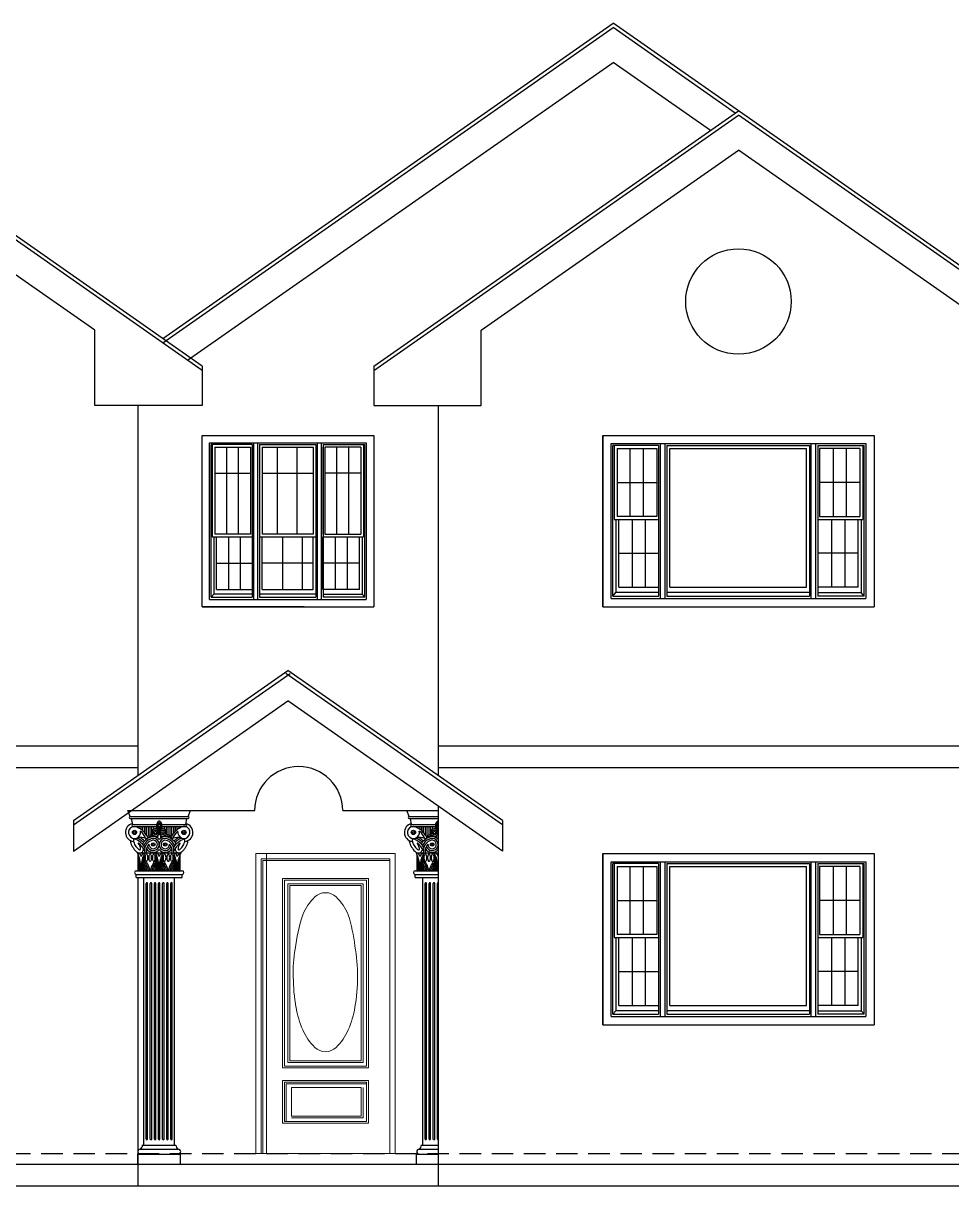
# Model space of a CAD drawing. Header units: inches. Extents: x 8172 to 11619, y -1386 to 1167.
# Drawn here: x 10301.5 to 10561.2, y 89.8 to 415.1 of the extents above; entities that cross this region are included whole.
import ezdxf

# ---------------------------------------------------------------- set-up
doc = ezdxf.new("R2010")
doc.units = ezdxf.units.IN
doc.header["$LTSCALE"] = 48
doc.header["$MEASUREMENT"] = 0
doc.linetypes.add('0', pattern=[0])
doc.linetypes.add('HIDDEN2', pattern=[0.1875, 0.125, -0.0625])
doc.layers.add('A-Door', color=3, linetype='Continuous', lineweight=13)
doc.layers.add('A-Glaz', color=92, linetype='Continuous')
doc.layers.add('SYMBOLS', color=6, linetype='Continuous')

msp = doc.modelspace()

# ---------------------------------------------------------------- linework, layer by layer
for p, q in [((10351.56, 319.14), (10214.54, 415.08)), ((10340.54, 326.86), (10466.54, 415.08)), ((10340.54, 325.64), (10466.54, 413.86)), ((10603.56, 319.14), (10466.54, 415.08)), ((10500.69, 389.95), (10466.54, 413.86)), ((10347.51, 320.75), (10466.54, 404.1)), ((10493.72, 385.06), (10466.54, 404.1)), ((10399.56, 319.14), (10501.56, 390.56)), ((10351.56, 317.92), (10249.56, 389.34)), ((10399.56, 317.92), (10501.56, 389.34)), ((10603.56, 317.92), (10501.56, 389.34)), ((10321.56, 329.16), (10249.56, 379.57)), ((10429.56, 329.16), (10501.56, 379.57)), ((10573.56, 329.16), (10501.56, 379.57)), ((10321.56, 308.15), (10321.56, 329.16)), ((10429.56, 308.15), (10429.56, 329.16)), ((10351.56, 319.14), (10351.56, 308.15)), ((10399.56, 319.14), (10399.56, 308.15)), ((10399.56, 319.14), (10399.56, 308.15)), ((10351.56, 308.15), (10321.56, 308.15)), ((10333.56, 308.15), (10333.56, 204.56)), ((10333.56, 308.15), (10333.56, 204.56)), ((10399.56, 308.15), (10429.56, 308.15)), ((10417.56, 308.15), (10417.56, 204.56)), ((10380.13, 251.75), (10351.56, 251.75)), ((10315.56, 191.95), (10375.56, 233.97)), ((10315.56, 190.73), (10376.14, 233.15)), ((10435.56, 190.73), (10374.99, 233.15)), ((10435.56, 191.95), (10375.56, 233.97)), ((10315.56, 183.41), (10375.56, 225.42)), ((10435.56, 183.41), (10375.56, 225.42)), ((10333.56, 212.75), (10165.56, 212.75)), ((10585.56, 212.75), (10417.56, 212.75)), ((10333.56, 206.75), (10165.56, 206.75)), ((10585.56, 206.75), (10417.56, 206.75)), ((10417.56, 196.01), (10417.56, 89.75)), ((10315.56, 191.95), (10315.56, 183.41)), ((10348.32, 194.75), (10366.26, 194.75)), ((10390.87, 194.75), (10408.8, 194.75)), ((10435.56, 191.95), (10435.56, 183.41)), ((10333.56, 176.06), (10333.56, 89.75)), ((10333.56, 176.06), (10333.56, 89.75)), ((10081.56, 95.75), (10333.56, 95.75)), ((10333.56, 95.75), (10585.56, 95.75)), ((9466.78, 89.75), (10900.4, 89.75))]:
    msp.add_line(p, q)
at = {"color": 8, "linetype": 'HIDDEN2'}
for p, q in [((10153.56, 98.75), (10333.56, 98.75)), ((10333.56, 98.75), (10432.21, 98.75)), ((10405.56, 98.75), (10585.56, 98.75))]:
    msp.add_line(p, q, dxfattribs=at)
msp.add_circle((10501.56, 337.22), 14.75)
msp.add_arc((10378.56, 194.75), 12.31, 0, 180)
at = {"layer": 'A-Door', "linetype": '0'}
for p, q in [((10366.56, 182.75), (10405.56, 182.75)), ((10366.56, 98.75), (10366.56, 182.75)), ((10405.56, 182.75), (10369.56, 182.75)), ((10369.56, 182.75), (10369.56, 98.75)), ((10405.56, 182.75), (10405.56, 98.75)), ((10405.56, 182.75), (10405.56, 98.75)), ((10404.06, 181.25), (10368.06, 181.25)), ((10368.06, 181.25), (10368.06, 98.75)), ((10368.56, 180.75), (10404.06, 180.75)), ((10368.56, 98.75), (10368.56, 180.75)), ((10404.06, 98.75), (10404.06, 181.25)), ((10374.06, 122.75), (10374.06, 175.75)), ((10374.06, 175.75), (10398.06, 175.75)), ((10398.06, 175.75), (10398.06, 122.75)), ((10374.56, 123.25), (10374.56, 175.25)), ((10374.56, 175.25), (10397.56, 175.25)), ((10375.56, 174.25), (10396.56, 174.25)), ((10375.56, 124.25), (10375.56, 174.25)), ((10376.06, 124.75), (10376.06, 173.75)), ((10376.06, 173.75), (10396.06, 173.75)), ((10396.06, 173.75), (10396.06, 124.75)), ((10396.56, 174.25), (10396.56, 124.25)), ((10397.56, 175.25), (10397.56, 123.25)), ((10375.56, 124.25), (10396.56, 124.25)), ((10376.06, 124.75), (10396.06, 124.75)), ((10374.06, 122.75), (10398.06, 122.75)), ((10374.56, 123.25), (10397.56, 123.25)), ((10374.06, 119.25), (10398.06, 119.25)), ((10374.06, 107.25), (10374.06, 119.25)), ((10397.56, 118.75), (10374.56, 118.75)), ((10374.56, 107.75), (10374.56, 118.75)), ((10375.06, 118.25), (10397.56, 118.25)), ((10375.06, 107.75), (10375.06, 118.25)), ((10376.56, 117.25), (10376.56, 109.25)), ((10396.06, 117.25), (10376.56, 117.25)), ((10396.06, 109.25), (10396.06, 117.25)), ((10396.56, 108.75), (10396.56, 117.25)), ((10397.56, 107.75), (10397.56, 118.75)), ((10398.06, 119.25), (10398.06, 107.25)), ((10374.56, 107.75), (10397.56, 107.75)), ((10376.56, 109.25), (10396.06, 109.25)), ((10376.56, 108.75), (10396.56, 108.75)), ((10374.06, 107.25), (10398.06, 107.25)), ((10366.56, 98.75), (10405.56, 98.75)), ((10369.56, 98.75), (10405.56, 98.75))]:
    msp.add_line(p, q, dxfattribs=at)
for centre, radius, start, end in [((10393.72, 159.59), 15.26, 134.024, 156.8014), ((10386.06, 167.52), 4.24, 90, 134.024), ((10386.06, 167.52), 4.24, 45.976, 90), ((10378.4, 159.59), 15.26, 23.1986, 45.976), ((10434.18, 148.5), 57.1, 162.568, 172.483), ((10340.95, 149.99), 53.79, 7.2733, 16.8754), ((10346.18, 148.25), 48.88, 0.0001, 10.0663), ((10412.1, 149.84), 35.07, 169.9337, 182.5857), ((10425.94, 148.25), 48.88, 180, 190.0663), ((10346.18, 148.25), 48.88, 349.9337, 0), ((10406.15, 144.74), 28.77, 190.0663, 203.1986), ((10365.98, 144.74), 28.77, 336.8014, 349.9337), ((10393.72, 139.42), 15.26, 203.1986, 225.976), ((10378.4, 139.42), 15.26, 314.024, 336.8014), ((10386.06, 131.49), 4.24, 225.976, 270), ((10386.06, 131.49), 4.24, 270, 314.024)]:
    msp.add_arc(centre, radius, start, end, dxfattribs=at)
at = {"layer": 'A-Glaz', "linetype": '0'}
for p, q in [((10351.56, 251.75), (10351.56, 299.75)), ((10351.56, 299.75), (10399.56, 299.75)), ((10399.56, 299.75), (10399.56, 251.75)), ((10463.61, 299.75), (10463.61, 251.75)), ((10463.61, 251.75), (10463.61, 299.75)), ((10463.61, 299.75), (10539.51, 299.75)), ((10539.51, 299.75), (10539.51, 251.75)), ((10353.65, 253.84), (10353.65, 297.67)), ((10353.65, 297.67), (10397.48, 297.67)), ((10354.09, 254.43), (10354.09, 297.22)), ((10365.55, 297.22), (10354.09, 297.22)), ((10354.39, 297.22), (10354.39, 271.32)), ((10355.13, 296.48), (10355.13, 272.06)), ((10355.13, 296.48), (10365.1, 296.48)), ((10358.46, 272.06), (10358.46, 296.48)), ((10361.78, 272.06), (10361.78, 296.48)), ((10365.1, 296.48), (10365.1, 272.06)), ((10365.55, 297.22), (10365.55, 254.43)), ((10365.99, 253.84), (10365.99, 297.67)), ((10367.18, 253.84), (10367.18, 297.67)), ((10367.63, 297.22), (10367.63, 254.43)), ((10367.63, 297.22), (10383.35, 297.22)), ((10368.37, 296.48), (10368.37, 272.06)), ((10368.37, 296.48), (10382.6, 296.48)), ((10372.64, 272.06), (10372.64, 296.48)), ((10378.15, 272.06), (10378.15, 296.48)), ((10382.6, 296.48), (10382.6, 272.06)), ((10383.35, 297.22), (10383.35, 254.43)), ((10383.79, 253.84), (10383.79, 297.67)), ((10384.98, 253.84), (10384.98, 297.67)), ((10385.04, 272.06), (10385.04, 296.48)), ((10385.43, 297.22), (10385.43, 254.43)), ((10385.43, 297.22), (10397.03, 297.22)), ((10385.87, 296.48), (10385.87, 272.06)), ((10395.99, 296.48), (10385.87, 296.48)), ((10389.25, 272.06), (10389.25, 296.48)), ((10392.62, 272.06), (10392.62, 296.48)), ((10395.99, 296.48), (10395.99, 272.06)), ((10396.74, 297.22), (10396.74, 271.32)), ((10397.03, 254.43), (10397.03, 297.22)), ((10397.48, 297.67), (10397.48, 253.84)), ((10465.94, 254.08), (10465.94, 297.43)), ((10465.94, 297.43), (10537.19, 297.43)), ((10466.43, 254.74), (10466.43, 296.93)), ((10479.22, 296.93), (10466.43, 296.93)), ((10466.77, 296.93), (10466.77, 276.25)), ((10467.6, 296.1), (10467.6, 277.08)), ((10467.6, 296.1), (10478.72, 296.1)), ((10471.31, 277.08), (10471.31, 296.1)), ((10475.02, 277.08), (10475.02, 296.1)), ((10478.72, 296.1), (10478.72, 277.08)), ((10479.22, 296.93), (10479.22, 254.74)), ((10479.72, 254.08), (10479.72, 297.43)), ((10481.05, 254.08), (10481.05, 297.43)), ((10481.55, 296.93), (10481.55, 254.74)), ((10481.55, 296.93), (10521.41, 296.93)), ((10482.38, 257.23), (10482.38, 296.1)), ((10482.38, 296.1), (10520.58, 296.1)), ((10520.58, 257.23), (10520.58, 296.1)), ((10521.41, 296.93), (10521.41, 254.74)), ((10521.91, 254.08), (10521.91, 297.43)), ((10523.24, 254.08), (10523.24, 297.43)), ((10523.74, 296.93), (10523.74, 254.74)), ((10523.74, 296.93), (10536.69, 296.93)), ((10524.23, 296.1), (10524.23, 277.08)), ((10535.53, 296.1), (10524.23, 296.1)), ((10528.11, 277.08), (10528.11, 296.1)), ((10531.82, 277.08), (10531.82, 296.1)), ((10535.53, 296.1), (10535.53, 277.08)), ((10536.36, 296.93), (10536.36, 276.25)), ((10536.69, 254.74), (10536.69, 296.93)), ((10537.19, 297.43), (10537.19, 254.08)), ((10355.13, 289.15), (10365.1, 289.15)), ((10368.37, 289.15), (10382.6, 289.15)), ((10395.99, 289.15), (10385.87, 289.15)), ((10467.6, 286.59), (10478.72, 286.59)), ((10535.53, 286.59), (10524.23, 286.59)), ((10478.72, 277.08), (10467.6, 277.08)), ((10524.23, 277.08), (10535.53, 277.08)), ((10466.77, 276.25), (10479.22, 276.25)), ((10467.26, 276.25), (10467.26, 255.74)), ((10468.1, 257.23), (10468.1, 276.25)), ((10471.8, 276.25), (10471.8, 257.23)), ((10475.51, 276.25), (10475.51, 257.23)), ((10523.74, 276.25), (10536.36, 276.25)), ((10527.61, 276.25), (10527.61, 257.23)), ((10531.32, 276.25), (10531.32, 257.23)), ((10535.03, 257.23), (10535.03, 276.25)), ((10535.86, 276.25), (10535.86, 255.74)), ((10354.39, 271.32), (10365.55, 271.32)), ((10354.84, 271.32), (10354.84, 255.32)), ((10365.1, 272.06), (10355.13, 272.06)), ((10355.58, 256.66), (10355.58, 271.32)), ((10358.9, 271.32), (10358.9, 256.66)), ((10362.22, 271.32), (10362.22, 256.66)), ((10367.63, 271.32), (10383.35, 271.32)), ((10382.6, 272.06), (10368.37, 272.06)), ((10368.37, 256.66), (10368.37, 271.32)), ((10374.03, 271.32), (10374.03, 256.66)), ((10379.53, 271.32), (10379.53, 256.66)), ((10382.6, 256.66), (10382.6, 271.32)), ((10385.04, 271.32), (10385.04, 256.66)), ((10385.43, 271.32), (10396.74, 271.32)), ((10385.87, 272.06), (10395.99, 272.06)), ((10388.8, 271.32), (10388.8, 256.66)), ((10392.17, 271.32), (10392.17, 256.66)), ((10395.55, 256.66), (10395.55, 271.32)), ((10396.29, 271.32), (10396.29, 255.32)), ((10355.58, 263.99), (10365.55, 263.99)), ((10368.37, 264.07), (10382.6, 264.07)), ((10395.55, 263.99), (10385.43, 263.99)), ((10468.1, 266.74), (10479.22, 266.74)), ((10535.03, 266.74), (10523.74, 266.74)), ((10468.1, 257.23), (10479.22, 257.23)), ((10482.38, 257.23), (10520.58, 257.23)), ((10535.03, 257.23), (10523.74, 257.23)), ((10353.65, 253.84), (10397.48, 253.84)), ((10354.09, 254.43), (10354.84, 255.32)), ((10354.09, 254.43), (10365.55, 254.43)), ((10365.55, 255.32), (10354.84, 255.32)), ((10355.58, 256.66), (10365.55, 256.66)), ((10383.35, 255.32), (10367.63, 255.32)), ((10367.63, 254.43), (10383.35, 254.43)), ((10368.37, 256.66), (10382.6, 256.66)), ((10395.55, 256.66), (10385.43, 256.66)), ((10385.43, 255.32), (10396.29, 255.32)), ((10397.03, 254.43), (10385.43, 254.43)), ((10397.03, 254.43), (10396.29, 255.32)), ((10465.94, 254.08), (10537.19, 254.08)), ((10466.43, 254.74), (10467.26, 255.74)), ((10466.43, 254.74), (10479.22, 254.74)), ((10479.22, 255.74), (10467.26, 255.74)), ((10521.41, 255.74), (10481.55, 255.74)), ((10481.55, 254.74), (10521.41, 254.74)), ((10523.74, 255.74), (10535.86, 255.74)), ((10536.69, 254.74), (10523.74, 254.74)), ((10536.69, 254.74), (10535.86, 255.74)), ((10351.56, 251.75), (10399.56, 251.75)), ((10463.61, 251.75), (10539.51, 251.75)), ((10463.61, 182.75), (10463.61, 134.75)), ((10463.61, 134.75), (10463.61, 182.75)), ((10463.61, 182.75), (10539.51, 182.75)), ((10539.51, 182.75), (10539.51, 134.75)), ((10465.94, 137.08), (10465.94, 180.43)), ((10465.94, 180.43), (10537.19, 180.43)), ((10466.43, 137.74), (10466.43, 179.93)), ((10479.22, 179.93), (10466.43, 179.93)), ((10466.77, 179.93), (10466.77, 159.25)), ((10467.6, 179.1), (10467.6, 160.08)), ((10467.6, 179.1), (10478.72, 179.1)), ((10471.31, 160.08), (10471.31, 179.1)), ((10475.02, 160.08), (10475.02, 179.1)), ((10478.72, 179.1), (10478.72, 160.08)), ((10479.22, 179.93), (10479.22, 137.74)), ((10479.72, 137.08), (10479.72, 180.43)), ((10481.05, 137.08), (10481.05, 180.43)), ((10481.55, 179.93), (10481.55, 137.74)), ((10481.55, 179.93), (10521.41, 179.93)), ((10482.38, 140.23), (10482.38, 179.1)), ((10482.38, 179.1), (10520.58, 179.1)), ((10520.58, 140.23), (10520.58, 179.1)), ((10521.41, 179.93), (10521.41, 137.74)), ((10521.91, 137.08), (10521.91, 180.43)), ((10523.24, 137.08), (10523.24, 180.43)), ((10523.74, 179.93), (10523.74, 137.74)), ((10523.74, 179.93), (10536.69, 179.93)), ((10524.23, 179.1), (10524.23, 160.08)), ((10535.53, 179.1), (10524.23, 179.1)), ((10528.11, 160.08), (10528.11, 179.1)), ((10531.82, 160.08), (10531.82, 179.1)), ((10535.53, 179.1), (10535.53, 160.08)), ((10536.36, 179.93), (10536.36, 159.25)), ((10536.69, 137.74), (10536.69, 179.93)), ((10537.19, 180.43), (10537.19, 137.08)), ((10467.6, 169.59), (10478.72, 169.59)), ((10535.53, 169.59), (10524.23, 169.59)), ((10478.72, 160.08), (10467.6, 160.08)), ((10524.23, 160.08), (10535.53, 160.08)), ((10466.77, 159.25), (10479.22, 159.25)), ((10467.26, 159.25), (10467.26, 138.74)), ((10468.1, 140.23), (10468.1, 159.25)), ((10471.8, 159.25), (10471.8, 140.23)), ((10475.51, 159.25), (10475.51, 140.23)), ((10523.74, 159.25), (10536.36, 159.25)), ((10527.61, 159.25), (10527.61, 140.23)), ((10531.32, 159.25), (10531.32, 140.23)), ((10535.03, 140.23), (10535.03, 159.25)), ((10535.86, 159.25), (10535.86, 138.74)), ((10468.1, 149.74), (10479.22, 149.74)), ((10535.03, 149.74), (10523.74, 149.74)), ((10468.1, 140.23), (10479.22, 140.23)), ((10482.38, 140.23), (10520.58, 140.23)), ((10535.03, 140.23), (10523.74, 140.23)), ((10465.94, 137.08), (10537.19, 137.08)), ((10466.43, 137.74), (10467.26, 138.74)), ((10466.43, 137.74), (10479.22, 137.74)), ((10479.22, 138.74), (10467.26, 138.74)), ((10521.41, 138.74), (10481.55, 138.74)), ((10481.55, 137.74), (10521.41, 137.74)), ((10523.74, 138.74), (10535.86, 138.74)), ((10536.69, 137.74), (10523.74, 137.74)), ((10536.69, 137.74), (10535.86, 138.74)), ((10463.61, 134.75), (10539.51, 134.75))]:
    msp.add_line(p, q, dxfattribs=at)
at = {"layer": 'SYMBOLS'}
for p, q in [((10330.8, 194.77), (10348.33, 194.77)), ((10331.47, 193.08), (10330.8, 194.77)), ((10330.8, 194.75), (10348.32, 194.75)), ((10331.47, 193.08), (10347.65, 193.08)), ((10331.47, 192.54), (10347.65, 192.54)), ((10332.15, 190.86), (10331.81, 192.54)), ((10346.98, 190.86), (10347.32, 192.54)), ((10347.65, 193.08), (10348.33, 194.77)), ((10408.8, 194.77), (10417.56, 194.77)), ((10409.47, 193.08), (10408.8, 194.77)), ((10408.8, 194.75), (10417.56, 194.75)), ((10409.47, 193.08), (10417.56, 193.08)), ((10409.47, 192.54), (10417.56, 192.54)), ((10410.15, 190.86), (10409.81, 192.54)), ((10332.15, 190.86), (10338.83, 190.86)), ((10332.15, 190.32), (10338.74, 190.32)), ((10333.49, 190.09), (10333.49, 190.32)), ((10334, 189.79), (10334, 190.32)), ((10334.51, 189.47), (10334.51, 190.32)), ((10335.01, 189.05), (10335.01, 190.32)), ((10335.52, 188.5), (10335.52, 190.32)), ((10336.02, 187.73), (10336.02, 190.32)), ((10336.53, 187.73), (10336.53, 190.32)), ((10337.03, 187.9), (10337.03, 190.32)), ((10337.54, 187.99), (10337.54, 190.32)), ((10338.05, 189.51), (10338.05, 190.32)), ((10339.27, 190.38), (10338.72, 190.07)), ((10338.72, 189.88), (10340.4, 189.88)), ((10339.24, 190.46), (10338.74, 190.33)), ((10339.24, 190.64), (10338.81, 190.75)), ((10339.27, 190.72), (10338.86, 190.95)), ((10339.32, 190.31), (10338.89, 189.88)), ((10339.32, 190.79), (10338.94, 191.17)), ((10339.39, 190.84), (10339.06, 191.42)), ((10339.4, 190.26), (10339.18, 189.88)), ((10339.48, 190.88), (10339.27, 191.67)), ((10339.48, 190.23), (10339.38, 189.88)), ((10339.65, 190.88), (10339.86, 191.67)), ((10339.65, 190.23), (10339.74, 189.88)), ((10339.73, 190.84), (10340.06, 191.42)), ((10339.73, 190.26), (10339.94, 189.88)), ((10339.8, 190.79), (10340.18, 191.18)), ((10339.8, 190.32), (10340.24, 189.88)), ((10339.86, 190.72), (10340.26, 190.95)), ((10339.86, 190.39), (10340.4, 190.08)), ((10339.89, 190.64), (10340.32, 190.76)), ((10339.89, 190.46), (10340.38, 190.33)), ((10340.29, 190.86), (10346.98, 190.86)), ((10340.38, 190.32), (10346.98, 190.32)), ((10341.08, 189.51), (10341.08, 190.32)), ((10341.58, 188.01), (10341.58, 190.32)), ((10342.09, 187.92), (10342.09, 190.32)), ((10342.6, 187.75), (10342.6, 190.32)), ((10343.1, 187.67), (10343.1, 190.32)), ((10343.61, 188.42), (10343.61, 190.32)), ((10344.11, 188.97), (10344.11, 190.32)), ((10344.62, 189.4), (10344.62, 190.32)), ((10345.12, 189.74), (10345.12, 190.32)), ((10345.63, 190.09), (10345.63, 190.32)), ((10410.15, 190.86), (10416.83, 190.86)), ((10410.15, 190.32), (10416.74, 190.32)), ((10411.49, 190.09), (10411.49, 190.32)), ((10412, 189.79), (10412, 190.32)), ((10412.51, 189.47), (10412.51, 190.32)), ((10413.01, 189.05), (10413.01, 190.32)), ((10413.52, 188.5), (10413.52, 190.32)), ((10414.02, 187.73), (10414.02, 190.32)), ((10414.53, 187.73), (10414.53, 190.32)), ((10415.03, 187.9), (10415.03, 190.32)), ((10415.54, 187.99), (10415.54, 190.32)), ((10416.05, 189.51), (10416.05, 190.32)), ((10417.27, 190.38), (10416.72, 190.07)), ((10416.72, 189.88), (10417.56, 189.88)), ((10417.24, 190.46), (10416.74, 190.33)), ((10417.24, 190.64), (10416.81, 190.75)), ((10417.27, 190.72), (10416.86, 190.95)), ((10417.32, 190.31), (10416.89, 189.88)), ((10417.32, 190.79), (10416.94, 191.17)), ((10417.39, 190.84), (10417.06, 191.42)), ((10417.4, 190.26), (10417.18, 189.88)), ((10417.48, 190.88), (10417.27, 191.67)), ((10417.48, 190.23), (10417.38, 189.88)), ((10335.82, 186.95), (10336.36, 186.95)), ((10342.76, 186.95), (10343.31, 186.95)), ((10413.82, 186.95), (10414.36, 186.95)), ((10333.49, 182.9), (10339.56, 182.9)), ((10333.66, 177.91), (10333.66, 182.49)), ((10335.35, 177.91), (10335.35, 182.55)), ((10338.72, 177.91), (10338.72, 182.49)), ((10339.56, 182.9), (10345.63, 182.9)), ((10340.4, 177.91), (10340.4, 182.55)), ((10343.78, 177.91), (10343.78, 182.49)), ((10345.46, 177.91), (10345.46, 182.55)), ((10411.49, 182.9), (10417.56, 182.9)), ((10411.66, 177.91), (10411.66, 182.49)), ((10413.35, 177.91), (10413.35, 182.55)), ((10416.72, 177.91), (10416.72, 182.49)), ((10333.83, 177.91), (10333.83, 182.02)), ((10334, 177.91), (10334, 181.49)), ((10334.17, 177.91), (10334.17, 180.86)), ((10334.34, 177.91), (10334.34, 180.02)), ((10334.67, 177.91), (10334.67, 180.43)), ((10334.84, 177.91), (10334.84, 181.14)), ((10335.01, 177.91), (10335.01, 181.69)), ((10335.18, 177.91), (10335.18, 182.15)), ((10338.89, 177.91), (10338.89, 182.02)), ((10339.06, 177.91), (10339.06, 181.49)), ((10339.23, 177.91), (10339.23, 180.86)), ((10339.39, 177.91), (10339.39, 180.02)), ((10339.73, 177.91), (10339.73, 180.43)), ((10339.9, 177.91), (10339.9, 181.14)), ((10340.07, 177.91), (10340.07, 181.69)), ((10340.24, 177.91), (10340.24, 182.15)), ((10343.94, 177.91), (10343.94, 182.02)), ((10344.11, 177.91), (10344.11, 181.49)), ((10344.28, 177.91), (10344.28, 180.86)), ((10344.45, 177.91), (10344.45, 180.02)), ((10344.79, 177.91), (10344.79, 180.43)), ((10344.96, 177.91), (10344.96, 181.14)), ((10345.12, 177.91), (10345.12, 181.69)), ((10345.29, 177.91), (10345.29, 182.15)), ((10411.83, 177.91), (10411.83, 182.02)), ((10412, 177.91), (10412, 181.49)), ((10412.17, 177.91), (10412.17, 180.86)), ((10412.34, 177.91), (10412.34, 180.02)), ((10412.67, 177.91), (10412.67, 180.43)), ((10412.84, 177.91), (10412.84, 181.14)), ((10413.01, 177.91), (10413.01, 181.69)), ((10413.18, 177.91), (10413.18, 182.15)), ((10416.89, 177.91), (10416.89, 182.02)), ((10417.06, 177.91), (10417.06, 181.49)), ((10417.23, 177.91), (10417.23, 180.86)), ((10417.39, 177.91), (10417.39, 180.02)), ((10333.16, 177.91), (10345.97, 177.91)), ((10333.16, 176.9), (10345.97, 176.9)), ((10333.16, 176.06), (10333.16, 176.9)), ((10333.16, 176.06), (10345.97, 176.06)), ((10335.28, 101.15), (10335.28, 176.06)), ((10343.84, 101.15), (10343.84, 176.06)), ((10345.97, 176.06), (10345.97, 176.9)), ((10411.16, 177.91), (10417.56, 177.91)), ((10411.16, 176.9), (10417.56, 176.9)), ((10411.16, 176.06), (10411.16, 176.9)), ((10411.16, 176.06), (10417.56, 176.06)), ((10413.28, 101.15), (10413.28, 176.06)), ((10335.92, 102.83), (10335.92, 174.37)), ((10336.33, 102.83), (10336.33, 174.37)), ((10337.07, 102.83), (10337.07, 174.37)), ((10337.47, 102.83), (10337.47, 174.37)), ((10338.21, 102.83), (10338.21, 174.37)), ((10338.62, 102.83), (10338.62, 174.37)), ((10339.36, 102.83), (10339.36, 174.37)), ((10339.76, 102.83), (10339.76, 174.37)), ((10340.51, 102.83), (10340.51, 174.37)), ((10340.91, 102.83), (10340.91, 174.37)), ((10341.65, 102.83), (10341.65, 174.37)), ((10342.06, 102.83), (10342.06, 174.37)), ((10342.8, 102.83), (10342.8, 174.37)), ((10343.2, 102.83), (10343.2, 174.37)), ((10413.92, 102.83), (10413.92, 174.37)), ((10414.33, 102.83), (10414.33, 174.37)), ((10415.07, 102.83), (10415.07, 174.37)), ((10415.47, 102.83), (10415.47, 174.37)), ((10416.21, 102.83), (10416.21, 174.37)), ((10416.62, 102.83), (10416.62, 174.37)), ((10417.36, 102.83), (10417.36, 174.37)), ((10334.91, 101.15), (10334.91, 101.2)), ((10334.91, 101.15), (10344.21, 101.15)), ((10412.91, 101.15), (10412.91, 101.2)), ((10412.91, 101.15), (10417.56, 101.15)), ((10333.56, 98.62), (10345.56, 98.62)), ((10333.56, 95.75), (10333.56, 98.62)), ((10334.24, 99.97), (10344.89, 99.97)), ((10345.56, 95.75), (10345.56, 98.62)), ((10411.56, 98.62), (10417.56, 98.62)), ((10411.56, 95.75), (10411.56, 98.62)), ((10412.24, 99.97), (10417.56, 99.97)), ((10333.56, 95.75), (10345.56, 95.75)), ((10411.56, 95.75), (10423.56, 95.75))]:
    msp.add_line(p, q, dxfattribs=at)
for points in [[(10340.4, 189.88, 0.044934), (10340.33, 190.66, 0.058445), (10340.16, 191.24, 0.100481), (10339.84, 191.69, 0.191565), (10339.56, 191.8, 0.191565), (10339.29, 191.69, 0.100481), (10338.97, 191.24, 0.058445), (10338.79, 190.66, 0.044934), (10338.72, 189.88, 0.044934)], [(10339.93, 189.41, 0.057994), (10339.56, 189.45, 0.057994), (10339.2, 189.41, 0.099038)], [(10339.68, 189.11, 0.023937), (10339.56, 189.11, 0.023937), (10339.44, 189.11, 0.099038)], [(10339.57, 188.78, 0.002861), (10339.56, 188.78, 0.002861), (10339.55, 188.78, 0.099038)], [(10417.56, 191.8, 0.191565), (10417.29, 191.69, 0.100481), (10416.97, 191.24, 0.058445), (10416.79, 190.66, 0.044934), (10416.72, 189.88)], [(10417.56, 189.45, 0.057994), (10417.2, 189.41)], [(10417.68, 189.11, 0.023937), (10417.56, 189.11, 0.023937), (10417.44, 189.11, 0.099038)], [(10417.57, 188.78, 0.002861), (10417.56, 188.78, 0.002861), (10417.55, 188.78, 0.099038)], [(10331.49, 186.39, 0.050627), (10331.55, 185.93, 0.04303), (10331.76, 185.29, 0.031759), (10332.14, 184.55, 0.031759), (10332.6, 183.87, 0.04303), (10333.06, 183.37, 0.085396), (10333.71, 182.96, 0.237053), (10334.65, 183.02, 0.237053), (10335.16, 183.81, 0.028544), (10335.17, 184.07, 0.04303)], [(10332.65, 186.76, 0.005911), (10332.62, 186.78, 0.237053), (10332.44, 186.76, 0.237053), (10332.34, 186.61, 0.085396), (10332.37, 186.13, 0.04303), (10332.54, 185.62, 0.031759), (10332.86, 184.98, 0.031759), (10333.27, 184.39, 0.04303), (10333.63, 184, 0.085396), (10334.04, 183.74, 0.237053), (10334.22, 183.75, 0.237053), (10334.32, 183.9, 0.085396), (10334.29, 184.39, 0.04303), (10334.12, 184.89, 0.031759), (10333.79, 185.53, 0.031759)], [(10333.79, 185.53, 0.005865), (10333.72, 185.65, 0.04303)], [(10337.78, 187.67, 0.004464), (10337.77, 187.62, 0.010398), (10337.74, 187.45, 0.043135)], [(10338.12, 187.67, 0.01039), (10338.1, 187.56, 0.007903), (10338.08, 187.44, 0.043135)], [(10338.46, 187.63, 0.013024), (10338.43, 187.51, 0.008637), (10338.42, 187.39, 0.043135)], [(10338.81, 187.66, 0.026642), (10338.77, 187.45, 0.013708), (10338.74, 187.27, 0.043135)], [(10340.06, 187.1, 0.025329), (10340.03, 187.39, 0.056458), (10339.92, 187.75, 0.099038), (10339.73, 188.04, 0.196967), (10339.56, 188.1, 0.196967), (10339.4, 188.04, 0.099038), (10339.2, 187.75, 0.056458), (10339.1, 187.39, 0.025329), (10339.06, 187.1, 0.043135)], [(10339.58, 188.44, 0.008103), (10339.56, 188.44, 0.008103), (10339.54, 188.44, 0.099038)], [(10340.38, 187.27, 0.013708), (10340.36, 187.45, 0.026642), (10340.31, 187.66, 0.099038)], [(10340.71, 187.39, 0.008637), (10340.69, 187.51, 0.013024), (10340.67, 187.63, 0.099038)], [(10341.04, 187.44, 0.007903), (10341.02, 187.56, 0.011126), (10341, 187.68, 0.099038)], [(10341.38, 187.45, 0.010398), (10341.35, 187.62, 0.005495), (10341.34, 187.69, 0.099038)], [(10344, 184.12, 0.031749), (10344.02, 183.84, 0.232303), (10344.53, 183.07, 0.232303), (10345.46, 183.01, 0.087239), (10346.1, 183.41, 0.04451), (10346.55, 183.9, 0.032957), (10346.99, 184.57, 0.032957), (10347.35, 185.29, 0.04451), (10347.55, 185.92, 0.051442), (10347.6, 186.37, 0.232303)], [(10345.33, 185.53, 0.032957), (10345.02, 184.91, 0.04451), (10344.87, 184.42, 0.087239), (10344.85, 183.95, 0.232303), (10344.95, 183.8, 0.232303), (10345.14, 183.79, 0.087239), (10345.53, 184.04, 0.04451), (10345.88, 184.42, 0.032957), (10346.27, 184.99, 0.032957), (10346.57, 185.61, 0.04451), (10346.73, 186.1, 0.087239), (10346.74, 186.57, 0.232303), (10346.64, 186.72, 0.232303), (10346.46, 186.73, 0.087239)], [(10345.37, 185.6, 0.003583), (10345.33, 185.53, 0.032957)], [(10409.49, 186.39, 0.050627), (10409.55, 185.93, 0.04303), (10409.76, 185.29, 0.031759), (10410.14, 184.55, 0.031759), (10410.6, 183.87, 0.04303), (10411.06, 183.37, 0.085396), (10411.71, 182.96, 0.237053), (10412.65, 183.02, 0.237053), (10413.16, 183.81, 0.028544), (10413.17, 184.07, 0.04303)], [(10410.65, 186.76, 0.005911), (10410.62, 186.78, 0.237053), (10410.44, 186.76, 0.237053), (10410.34, 186.61, 0.085396), (10410.37, 186.13, 0.04303), (10410.54, 185.62, 0.031759), (10410.86, 184.98, 0.031759), (10411.27, 184.39, 0.04303), (10411.63, 184, 0.085396), (10412.04, 183.74, 0.237053), (10412.22, 183.75, 0.237053), (10412.32, 183.9, 0.085396), (10412.29, 184.39, 0.04303), (10412.12, 184.89, 0.031759), (10411.79, 185.53, 0.031759)], [(10411.79, 185.53, 0.005865), (10411.72, 185.65, 0.04303)], [(10415.78, 187.67, 0.004464), (10415.77, 187.62, 0.010398), (10415.74, 187.45, 0.043135)], [(10416.12, 187.67, 0.01039), (10416.1, 187.56, 0.007903), (10416.08, 187.44, 0.043135)], [(10416.46, 187.63, 0.013024), (10416.43, 187.51, 0.008637), (10416.42, 187.39, 0.043135)], [(10416.81, 187.66, 0.026642), (10416.77, 187.45, 0.013708), (10416.74, 187.27, 0.043135)], [(10417.56, 188.1, 0.196967), (10417.4, 188.04, 0.099038), (10417.2, 187.75, 0.056458), (10417.1, 187.39, 0.025329), (10417.06, 187.1)], [(10417.58, 188.44, 0.008103), (10417.56, 188.44, 0.008103), (10417.54, 188.44, 0.099038)], [(10339.05, 185.18, 0.001502), (10339.06, 185.18, 0.149566)], [(10340.07, 185.18, 0.001502), (10340.07, 185.18, 0.099038)], [(10417.05, 185.18, 0.001502), (10417.06, 185.18, 0.149566)], [(10418.07, 185.18, 0.001502), (10418.07, 185.18, 0.099038)]]:
    msp.add_lwpolyline(points, format="xyb", dxfattribs=at)
for points in [[(10335.59, 181.55, 0.041149), (10335.63, 181.14, 0.05422), (10335.71, 180.84, 0.097238), (10335.87, 180.6, 0.203203), (10336, 180.54, 0.203203), (10336.13, 180.6, 0.097238), (10336.28, 180.84, 0.05422), (10336.37, 181.14, 0.041149), (10336.4, 181.55, 0.041149), (10336.37, 181.97, 0.05422), (10336.28, 182.27, 0.097238), (10336.13, 182.51, 0.203203), (10336, 182.56, 0.203203), (10335.87, 182.51, 0.097238), (10335.71, 182.27, 0.05422), (10335.63, 181.97, 0.041149)], [(10336.63, 181.55, 0.041149), (10336.66, 181.14, 0.05422), (10336.75, 180.84, 0.097238), (10336.9, 180.6, 0.203203), (10337.03, 180.54, 0.203203), (10337.16, 180.6, 0.097238), (10337.32, 180.84, 0.05422), (10337.4, 181.14, 0.041149), (10337.44, 181.55, 0.041149), (10337.4, 181.97, 0.05422), (10337.32, 182.27, 0.097238), (10337.16, 182.51, 0.203203), (10337.03, 182.56, 0.203203), (10336.9, 182.51, 0.097238), (10336.75, 182.27, 0.05422), (10336.66, 181.97, 0.041149)], [(10337.64, 181.55, 0.041149), (10337.67, 181.14, 0.05422), (10337.76, 180.84, 0.097238), (10337.91, 180.6, 0.203203), (10338.05, 180.54, 0.203203), (10338.18, 180.6, 0.097238), (10338.33, 180.84, 0.05422), (10338.42, 181.14, 0.041149), (10338.45, 181.55, 0.041149), (10338.42, 181.97, 0.05422), (10338.33, 182.27, 0.097238), (10338.18, 182.51, 0.203203), (10338.05, 182.56, 0.203203), (10337.91, 182.51, 0.097238), (10337.76, 182.27, 0.05422), (10337.67, 181.97, 0.041149)], [(10340.65, 181.55, 0.041149), (10340.68, 181.14, 0.05422), (10340.76, 180.84, 0.097238), (10340.92, 180.6, 0.203203), (10341.05, 180.54, 0.203203), (10341.18, 180.6, 0.097238), (10341.34, 180.84, 0.05422), (10341.42, 181.14, 0.041149), (10341.46, 181.55, 0.041149), (10341.42, 181.97, 0.05422), (10341.34, 182.27, 0.097238), (10341.18, 182.51, 0.203203), (10341.05, 182.56, 0.203203), (10340.92, 182.51, 0.097238), (10340.76, 182.27, 0.05422), (10340.68, 181.97, 0.041149)], [(10341.69, 181.55, 0.041149), (10341.72, 181.14, 0.05422), (10341.8, 180.84, 0.097238), (10341.96, 180.6, 0.203203), (10342.09, 180.54, 0.203203), (10342.22, 180.6, 0.097238), (10342.38, 180.84, 0.05422), (10342.46, 181.14, 0.041149), (10342.49, 181.55, 0.041149), (10342.46, 181.97, 0.05422), (10342.38, 182.27, 0.097238), (10342.22, 182.51, 0.203203), (10342.09, 182.56, 0.203203), (10341.96, 182.51, 0.097238), (10341.8, 182.27, 0.05422), (10341.72, 181.97, 0.041149)], [(10342.69, 181.55, 0.041149), (10342.73, 181.14, 0.05422), (10342.81, 180.84, 0.097238), (10342.97, 180.6, 0.203203), (10343.1, 180.54, 0.203203), (10343.23, 180.6, 0.097238), (10343.38, 180.84, 0.05422), (10343.47, 181.14, 0.041149), (10343.5, 181.55, 0.041149), (10343.47, 181.97, 0.05422), (10343.38, 182.27, 0.097238), (10343.23, 182.51, 0.203203), (10343.1, 182.56, 0.203203), (10342.97, 182.51, 0.097238), (10342.81, 182.27, 0.05422), (10342.73, 181.97, 0.041149)], [(10413.59, 181.55, 0.041149), (10413.63, 181.14, 0.05422), (10413.71, 180.84, 0.097238), (10413.87, 180.6, 0.203203), (10414, 180.54, 0.203203), (10414.13, 180.6, 0.097238), (10414.28, 180.84, 0.05422), (10414.37, 181.14, 0.041149), (10414.4, 181.55, 0.041149), (10414.37, 181.97, 0.05422), (10414.28, 182.27, 0.097238), (10414.13, 182.51, 0.203203), (10414, 182.56, 0.203203), (10413.87, 182.51, 0.097238), (10413.71, 182.27, 0.05422), (10413.63, 181.97, 0.041149)], [(10414.63, 181.55, 0.041149), (10414.66, 181.14, 0.05422), (10414.75, 180.84, 0.097238), (10414.9, 180.6, 0.203203), (10415.03, 180.54, 0.203203), (10415.16, 180.6, 0.097238), (10415.32, 180.84, 0.05422), (10415.4, 181.14, 0.041149), (10415.44, 181.55, 0.041149), (10415.4, 181.97, 0.05422), (10415.32, 182.27, 0.097238), (10415.16, 182.51, 0.203203), (10415.03, 182.56, 0.203203), (10414.9, 182.51, 0.097238), (10414.75, 182.27, 0.05422), (10414.66, 181.97, 0.041149)], [(10415.64, 181.55, 0.041149), (10415.67, 181.14, 0.05422), (10415.76, 180.84, 0.097238), (10415.91, 180.6, 0.203203), (10416.05, 180.54, 0.203203), (10416.18, 180.6, 0.097238), (10416.33, 180.84, 0.05422), (10416.42, 181.14, 0.041149), (10416.45, 181.55, 0.041149), (10416.42, 181.97, 0.05422), (10416.33, 182.27, 0.097238), (10416.18, 182.51, 0.203203), (10416.05, 182.56, 0.203203), (10415.91, 182.51, 0.097238), (10415.76, 182.27, 0.05422), (10415.67, 181.97, 0.041149)]]:
    msp.add_lwpolyline(points, format="xyb", close=True, dxfattribs=at)
for centre, radius in [((10332.65, 188.63), 0.59), ((10332.65, 188.6), 0.253), ((10338.55, 188.63), 0.674), ((10338.55, 188.6), 0.341), ((10339.56, 190.55), 0.337), ((10340.57, 188.63), 0.674), ((10340.57, 188.6), 0.313), ((10346.47, 188.63), 0.59), ((10346.47, 188.6), 0.253), ((10410.65, 188.63), 0.59), ((10410.65, 188.6), 0.253), ((10416.55, 188.63), 0.674), ((10416.55, 188.6), 0.341), ((10337.88, 185.26), 0.506), ((10337.88, 185.26), 0.253), ((10341.25, 185.26), 0.506), ((10341.25, 185.26), 0.253), ((10415.88, 185.26), 0.506), ((10415.88, 185.26), 0.253)]:
    msp.add_circle(centre, radius, dxfattribs=at)
for centre, radius, start, end in [((10331.47, 192.81), 0.27, 90, 270), ((10347.65, 192.81), 0.27, 270, 90), ((10409.47, 192.81), 0.27, 90, 270), ((10332.65, 188.63), 2.53, 102.6585, 263.6745), ((10332.65, 188.63), 1.69, 51.0895, 12.3454), ((10332.15, 190.59), 0.27, 90, 270), ((10331.47, 185.3), 5.16, 25.7052, 64.2956), ((10331.47, 185.3), 4.65, 20.7756, 52.6093), ((10338.55, 188.63), 1.01, 253.7221, 217.95), ((10340.57, 188.63), 1.01, 322.8977, 287.951), ((10347.97, 184.95), 5.58, 118.6287, 158.9789), ((10347.97, 184.95), 5.07, 128.5337, 156.766), ((10346.47, 188.63), 1.69, 170.4238, 134.1971), ((10346.47, 188.63), 2.53, 275.8109, 77.3415), ((10346.98, 190.59), 0.27, 270, 90), ((10410.65, 188.63), 2.53, 102.6585, 263.6745), ((10410.65, 188.63), 1.69, 51.0895, 12.3454), ((10410.15, 190.59), 0.27, 90, 270), ((10409.47, 185.3), 5.16, 25.7052, 64.2956), ((10409.47, 185.3), 4.65, 20.7756, 52.6093), ((10416.55, 188.63), 1.01, 253.7221, 217.95), ((10417.56, 190.55), 0.337, 90, 270), ((10331.05, 181.74), 5.27, 31.0049, 73.3791), ((10331.05, 181.74), 5.77, 45.0534, 67.2841), ((10334.25, 182.37), 4.85, 70.7153, 99.4031), ((10331.05, 181.74), 4.73, 22.0536, 55.5971), ((10331.05, 181.74), 6.28, 45.5477, 60.6629), ((10338.32, 183.59), 3.9, 110.8664, 152.5892), ((10338.32, 183.59), 3.39, 110.8664, 156.0641), ((10338.32, 183.59), 2.89, 110.8664, 193.7825), ((10337.94, 184.34), 3.67, 92.8746, 119.6665), ((10337.94, 184.34), 3.33, 84.3221, 120.2598), ((10331.47, 185.3), 5.16, 18.6588, 21.938), ((10337.88, 185.26), 1.69, 196.4866, 119.7038), ((10337.88, 185.26), 1.18, 176.5403, 119.7038), ((10337.88, 185.26), 2.19, 39.7151, 119.7038), ((10341.25, 185.26), 2.19, 60.0905, 140.2849), ((10341.25, 185.26), 1.69, 60.0905, 343.4426), ((10341.25, 185.26), 1.18, 60.0905, 3.3616), ((10341.23, 184.5), 3.19, 58.736, 96.1386), ((10341.23, 184.5), 3.52, 59.2538, 87.4962), ((10340.8, 183.59), 2.89, 346.2861, 68.9965), ((10340.8, 183.59), 3.39, 23.6314, 68.9965), ((10340.8, 183.59), 3.9, 27.1217, 68.9965), ((10344.87, 182.61), 4.62, 80.4858, 109.6409), ((10348.09, 181.7), 5.29, 107.5568, 148.7726), ((10348.09, 181.7), 6.31, 118.643, 134.2677), ((10348.09, 181.7), 4.75, 124.8664, 157.7141), ((10348.09, 181.7), 5.8, 112.4277, 134.7694), ((10409.05, 181.74), 5.27, 31.0049, 73.3791), ((10409.05, 181.74), 5.77, 45.0534, 67.2841), ((10412.25, 182.37), 4.85, 70.7153, 99.4031), ((10409.05, 181.74), 4.73, 22.0536, 55.5971), ((10409.05, 181.74), 6.28, 45.5477, 60.6629), ((10416.32, 183.59), 3.9, 110.8664, 152.5892), ((10416.32, 183.59), 3.39, 110.8664, 156.0641), ((10416.32, 183.59), 2.89, 110.8664, 193.7825), ((10415.94, 184.34), 3.67, 92.8746, 119.6665), ((10415.94, 184.34), 3.33, 84.3221, 120.2598), ((10409.47, 185.3), 5.16, 18.6588, 21.938), ((10415.88, 185.26), 1.69, 196.4866, 119.7038), ((10415.88, 185.26), 1.18, 176.5403, 119.7038), ((10415.88, 185.26), 2.19, 39.7151, 119.7038), ((10333.35, 181.75), 1.16, 7.0593, 82.9407), ((10321.96, 177.97), 12.55, 359.7584, 23.1591), ((10344.31, 178.52), 9.82, 153.5215, 183.561), ((10335.68, 181.73), 1.18, 97.6931, 172.3069), ((10338.32, 183.59), 2.38, 132.92, 196.7886), ((10337.88, 185.26), 2.19, 211.1431, 320.2849), ((10327.01, 177.97), 12.55, 359.7584, 23.1591), ((10338.41, 181.75), 1.16, 7.0593, 82.9407), ((10349.36, 178.52), 9.82, 153.5215, 183.561), ((10341.25, 185.26), 2.19, 219.7151, 328.8112), ((10340.73, 181.73), 1.18, 97.6931, 172.3069), ((10340.8, 183.59), 2.38, 343.2999, 47.0187), ((10343.46, 181.75), 1.16, 7.0593, 82.9407), ((10332.07, 177.97), 12.55, 359.7584, 23.1591), ((10354.42, 178.52), 9.82, 153.5215, 183.561), ((10345.79, 181.73), 1.18, 97.6931, 172.3069), ((10411.35, 181.75), 1.16, 7.0593, 82.9407), ((10399.96, 177.97), 12.55, 359.7584, 23.1591), ((10422.31, 178.52), 9.82, 153.5215, 183.561), ((10413.68, 181.73), 1.18, 97.6931, 172.3069), ((10416.32, 183.59), 2.38, 132.92, 196.7886), ((10415.88, 185.26), 2.19, 211.1431, 320.2849), ((10405.01, 177.97), 12.55, 359.7584, 23.1591), ((10416.41, 181.75), 1.16, 7.0593, 82.9407), ((10327.22, 175.21), 10.18, 15.4159, 37.0121), ((10327.22, 175.21), 9.78, 16.0705, 33.7428), ((10327.22, 175.21), 9.37, 16.784, 29.8396), ((10327.22, 175.21), 8.97, 17.565, 24.9684), ((10348.17, 174.53), 11.64, 144.3019, 163.1207), ((10348.17, 174.53), 11.23, 147.2823, 162.4936), ((10348.17, 174.53), 10.83, 150.7822, 161.8173), ((10348.17, 174.53), 10.42, 155.0444, 161.0856), ((10330.71, 174.41), 11.91, 17.1083, 35.4934), ((10330.71, 174.41), 11.5, 17.7297, 32.5611), ((10330.71, 174.41), 11.1, 18.3987, 29.1271), ((10350.32, 176.02), 8.44, 140.7833, 167.0169), ((10350.32, 176.02), 8.04, 144.4647, 166.3511), ((10350.32, 176.02), 8.04, 144.4647, 166.3511), ((10350.32, 176.02), 7.63, 148.969, 165.6125), ((10350.32, 176.02), 7.23, 154.8028, 164.7883), ((10405.22, 175.21), 10.18, 15.4159, 37.0121), ((10405.22, 175.21), 9.78, 16.0705, 33.7428), ((10405.22, 175.21), 9.37, 16.784, 29.8396), ((10405.22, 175.21), 8.97, 17.565, 24.9684), ((10426.17, 174.53), 11.64, 144.3019, 163.1207), ((10426.17, 174.53), 11.23, 147.2823, 162.4936), ((10426.17, 174.53), 10.83, 150.7822, 161.8173), ((10426.17, 174.53), 10.42, 155.0444, 161.0856), ((10333.16, 177.41), 0.506, 90, 270), ((10330.71, 174.41), 10.69, 19.1212, 24.9617), ((10345.97, 177.41), 0.506, 270, 90), ((10411.16, 177.41), 0.506, 90, 270), ((10336.12, 174.37), 0.202, 0, 180), ((10337.27, 174.37), 0.202, 0, 180), ((10338.42, 174.37), 0.202, 0, 180), ((10339.56, 174.37), 0.202, 0, 180), ((10340.71, 174.37), 0.202, 0, 180), ((10341.85, 174.37), 0.202, 0, 180), ((10343, 174.37), 0.202, 0, 180), ((10414.12, 174.37), 0.202, 0, 180), ((10415.27, 174.37), 0.202, 0, 180), ((10416.42, 174.37), 0.202, 0, 180), ((10417.56, 174.37), 0.202, 90, 180), ((10333.5, 101.17), 1.41, 301.5463, 358.9639), ((10336.12, 102.83), 0.202, 180, 0), ((10337.27, 102.83), 0.202, 180, 0), ((10338.42, 102.83), 0.202, 180, 0), ((10339.56, 102.83), 0.202, 180, 0), ((10340.71, 102.83), 0.202, 180, 0), ((10341.85, 102.83), 0.202, 180, 0), ((10343, 102.83), 0.202, 180, 0), ((10345.63, 101.17), 1.41, 181.0361, 238.4537), ((10411.5, 101.17), 1.41, 301.5463, 358.9639), ((10414.12, 102.83), 0.202, 180, 0), ((10415.27, 102.83), 0.202, 180, 0), ((10416.42, 102.83), 0.202, 180, 0), ((10417.56, 102.83), 0.202, 180, 270), ((10334.24, 99.29), 0.674, 90, 270), ((10344.89, 99.29), 0.674, 270, 90), ((10412.24, 99.29), 0.674, 90, 270)]:
    msp.add_arc(centre, radius, start, end, dxfattribs=at)

doc.saveas('drawing.dxf')
